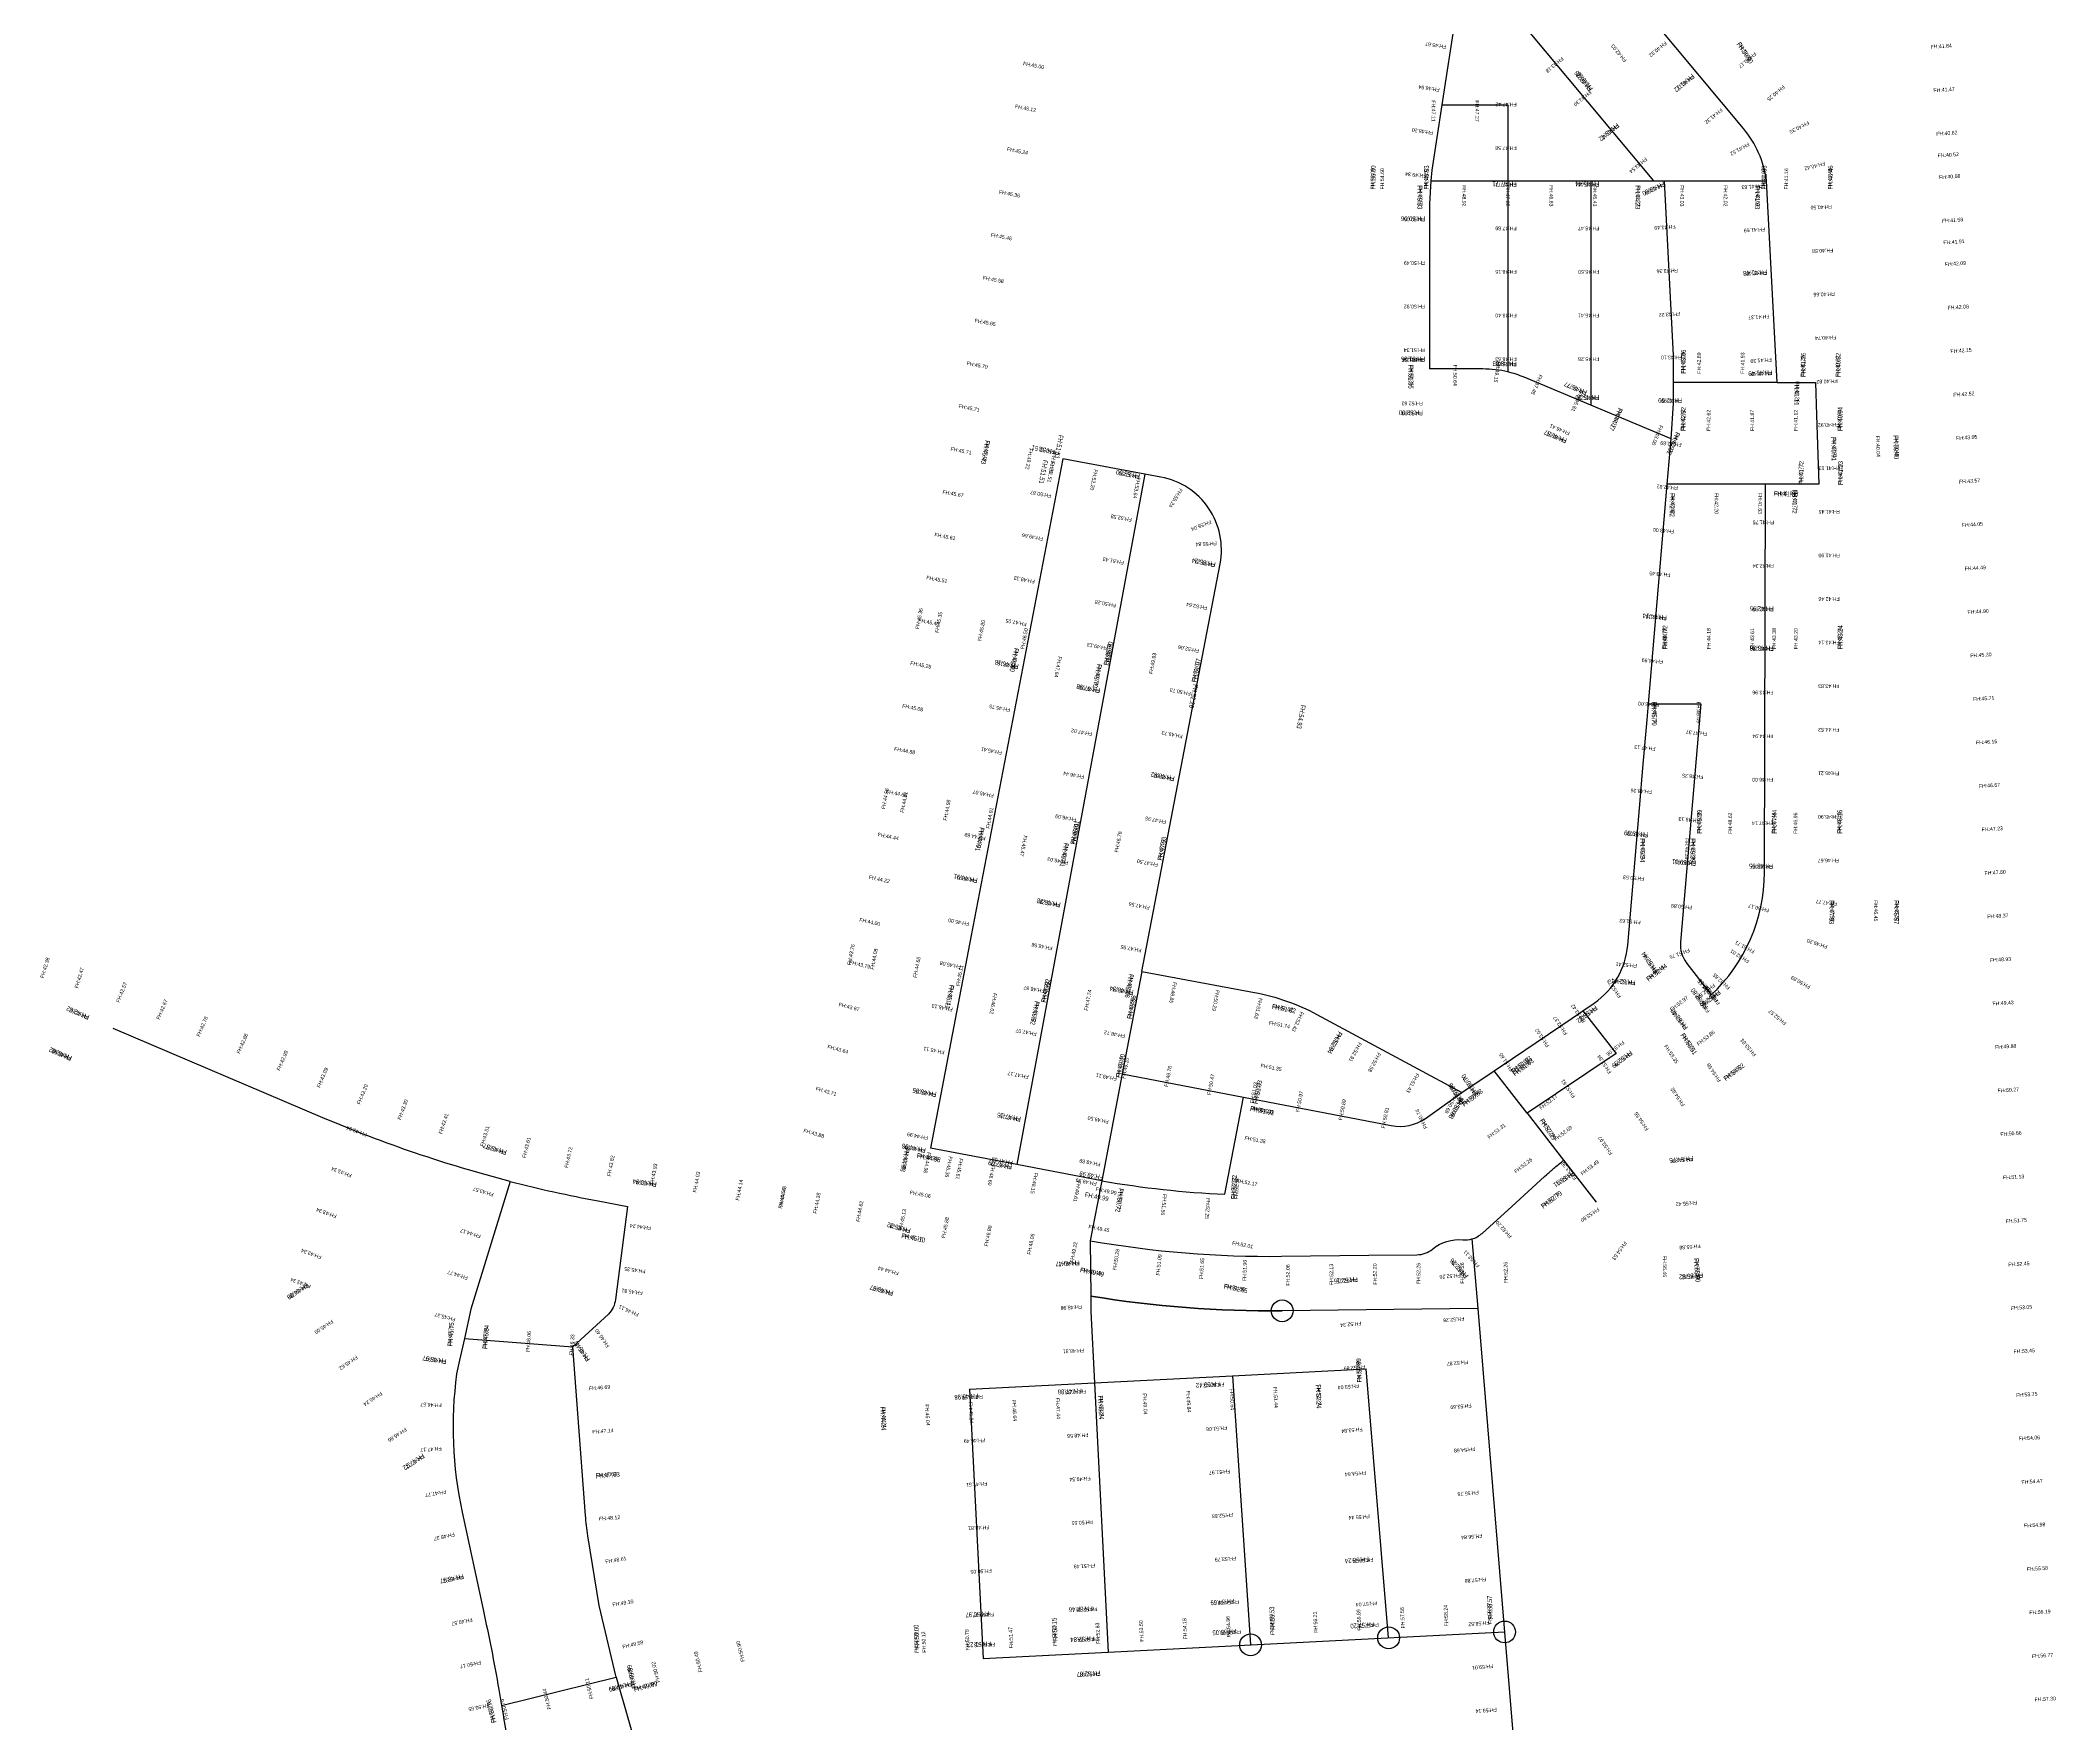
# Model space of a CAD drawing. Header units: millimetres. Extents: x 227572 to 269266, y 328772 to 443556.
# Drawn here: x 237655 to 238580, y 441996 to 442768 of the extents above; entities that cross this region are included whole.
import ezdxf

# ---------------------------------------------------------------- set-up
doc = ezdxf.new("R2010")
doc.units = ezdxf.units.MM
for name, color, linetype in [('L_pipeline', 4, 'Continuous'), ('PIPE_CHECK_ERRORS', 1, 'Continuous'), ('도로체인계획고', 6, 'Continuous')]:
    doc.layers.add(name, color=color, linetype=linetype)
doc.styles.get("Standard").update_dxf_attribs({"font": 'arial.ttf'})

msp = doc.modelspace()

# ---------------------------------------------------------------- linework, layer by layer
at = {"layer": 'L_pipeline', "color": 5}
msp.add_line((238314.53, 442186.02), (238224.79, 442185), dxfattribs=at)
msp.add_line((238314.53, 442186.02), (238224.79, 442185), dxfattribs=at)
msp.add_line((238314.53, 442186.02), (238224.79, 442185), dxfattribs=at)
msp.add_line((238314.53, 442186.02), (238224.79, 442185), dxfattribs=at)
for points in [[(238447.12, 442703.57, 0.139653), (238436.46, 442727.61), (238354.21, 442826.29)], [(238315.32, 442799.54), (238311.56, 442796.27, 0.124598), (238304.28, 442779.1), (238298.02, 442738.47)], [(238328.38, 442615.85, 0.059334), (238316.88, 442617.22), (238292.38, 442617.22)], [(238366.38, 442600.59), (238335.83, 442613.4, 0.040064), (238328.38, 442615.85, 0.040064)], [(238160.38, 442340.66), (238196.3, 442527.78, 0.41593), (238169.12, 442567.62), (238161.69, 442569)], [(238421.69, 442330.03, 0.207236), (238446.14, 442386.14), (238446.55, 442564.42)], [(238362.84, 442322.67), (238368, 442326.24, 0.112921), (238378.83, 442338.08, 0.108076), (238383.39, 442352.77), (238389.09, 442419.19), (238390.21, 442432.26), (238391.4, 442446.07), (238392.27, 442456.25), (238392.9, 442463.53)], [(238392.9, 442463.53), (238416.98, 442463.53), (238407.61, 442354.23, 0.188596), (238410.5, 442344.45), (238421.69, 442330.03)], [(238160.38, 442340.66), (238212.11, 442331.08, -0.077778), (238240.7, 442321.02), (238307.26, 442285.21)], [(237870.43, 442244.37, -0.037028), (237784.51, 442273.57), (237688.16, 442314.51)], [(238207.06, 442283.02), (238274.88, 442270.02, 0.197835), (238290.55, 442273.22), (238307.26, 442285.21)], [(238311.87, 442217.96, 0.11736), (238316.53, 442220.54), (238330.17, 442232.93), (238345.19, 442246.59), (238346.21, 442247.52, -0.009634), (238349.95, 442250.8, -0.010011), (238353.98, 442254.05)], [(237870.43, 442244.37, 0.016277), (237910.84, 442235.4), (237924.26, 442232.88)], [(238141.95, 442244.62, 0.031031), (238198.5, 442238.44)], [(237924.26, 442232.88), (237918.79, 442190.12, -0.157696), (237915.65, 442183.44), (237899.15, 442168.41)], [(238136.68, 442217.17, 0.046475), (238224.5, 442210), (238264.59, 442210.45), (238286.63, 442210.7), (238286.6, 442210.7, 0.17046), (238293.77, 442213.31, -0.197203), (238307.74, 442217.59, 0.090951), (238311.87, 442217.96, 0.090951)], [(238314.53, 442186.02), (238224.79, 442185, -0.044153), (238136.91, 442191.76)], [(237849.42, 442172.21), (237847.24, 442162.28), (237845.87, 442156.04, 0.08668), (237848.39, 442092.62), (237858.04, 442047.93, -0.009284), (237865.25, 442011.26), (237866.45, 442003.88)], [(237919.1, 442016.84), (237911.37, 442049.71), (237906.12, 442081.77, -0.025852), (237905.08, 442091.11), (237899.15, 442168.41)], [(237919.1, 442016.84), (237935.43, 441959.84, 0.015843), (237937.26, 441954.11), (237968.9, 441864.88)], [(237866.45, 442003.88, -0.027015), (237878.73, 441898.48), (237880.88, 441864.19), (237882.55, 441837.55), (237887.31, 441761.54), (237891.09, 441659.1)]]:
    msp.add_lwpolyline(points, format="xyb", dxfattribs=at)
for points in [[(238395.32, 442703.57), (238315.32, 442799.54)], [(238298.02, 442738.47), (238293.4, 442708.51), (238293.07, 442703.57)], [(238298.02, 442738.47), (238328.38, 442738.47), (238328.38, 442703.57)], [(238293.07, 442703.57), (238292.38, 442693.03), (238292.38, 442617.22)], [(238293.07, 442703.57), (238328.38, 442703.57)], [(238328.38, 442703.57), (238366.38, 442703.57)], [(238328.38, 442703.57), (238328.38, 442615.85)], [(238366.38, 442703.57), (238366.38, 442600.59)], [(238366.38, 442703.57), (238395.32, 442703.57)], [(238395.32, 442703.57), (238400.25, 442703.57)], [(238400.25, 442703.57), (238447.12, 442703.57)], [(238404.42, 442611.04), (238404.42, 442623.34), (238400.25, 442703.57)], [(238451.99, 442611.04), (238447.12, 442703.57)], [(238403.32, 442585.09), (238404.42, 442601.31), (238404.42, 442611.04)], [(238451.99, 442611.04), (238404.42, 442611.04)], [(238451.99, 442611.04), (238469.54, 442611.04), (238470.04, 442596.07), (238471.08, 442564.36), (238446.55, 442564.42)], [(238403.32, 442585.09), (238366.38, 442600.59)], [(238401.55, 442564.4), (238403.32, 442585.09)], [(238124.09, 442575.99), (238082.1, 442357.19), (238063.38, 442259.67)], [(238161.69, 442569), (238124.09, 442575.99)], [(238161.69, 442569), (238102.99, 442252.08)], [(238392.9, 442463.53), (238401.55, 442564.4)], [(238446.55, 442564.42), (238401.55, 442564.4)], [(238160.38, 442340.66), (238151.37, 442293.69)], [(238322.07, 442295.17), (238330.42, 442300.78), (238357.87, 442319.24), (238362.84, 442322.67)], [(238362.84, 442322.67), (238378.02, 442303.11)], [(238378.02, 442303.11), (238337.21, 442275.66)], [(238151.37, 442293.69), (238141.95, 442244.62)], [(238151.37, 442293.69), (238207.06, 442283.02)], [(238307.26, 442285.21), (238322.07, 442295.17)], [(238337.21, 442275.66), (238322.07, 442295.17)], [(238198.5, 442238.44), (238207.06, 442283.02)], [(238337.21, 442275.66), (238353.98, 442254.05)], [(238102.99, 442252.08), (238063.38, 442259.67)], [(238141.95, 442244.62), (238102.99, 442252.08)], [(238353.98, 442254.05), (238368.87, 442234.86)], [(237870.43, 442244.37), (237852.4, 442185.8), (237849.42, 442172.21)], [(238141.95, 442244.62), (238136.68, 442217.17)], [(238136.68, 442217.17), (238136.91, 442191.76)], [(238311.87, 442217.96), (238314.53, 442186.02)], [(238136.91, 442191.76), (238136.98, 442184.7), (238138.64, 442151.99)], [(238314.53, 442186.02), (238326.86, 442037.58)], [(237849.42, 442172.21), (237899.15, 442168.41)], [(238081.22, 442149.07), (238138.64, 442151.99)], [(238138.64, 442151.99), (238202.01, 442155.21)], [(238138.64, 442151.99), (238144.92, 442028.36)], [(238202.01, 442155.21), (238263.4, 442158.33)], [(238202.01, 442155.21), (238210.28, 442031.68)], [(238273.65, 442034.9), (238263.4, 442158.33)], [(238081.22, 442149.07), (238087.5, 442025.44)], [(238144.92, 442028.36), (238326.86, 442037.6)], [(238326.86, 442037.58), (238343.11, 441841.89), (238359.14, 441649.02)], [(238087.5, 442025.44), (238144.92, 442028.36)], [(237866.45, 442003.88), (237919.1, 442016.84)]]:
    msp.add_lwpolyline(points, dxfattribs=at)
msp.add_arc((238219.09, 442684.97), 500, 260.5405, 270.65299, dxfattribs=at)
msp.add_arc((238219.09, 442684.97), 500, 260.5405, 270.65299, dxfattribs=at)
msp.add_arc((238219.09, 442684.97), 500, 260.5405, 270.65299, dxfattribs=at)
msp.add_arc((238219.09, 442684.97), 500, 260.5405, 270.65299, dxfattribs=at)
at = {"layer": 'PIPE_CHECK_ERRORS'}
for centre in [(238224.79, 442185), (238224.79, 442185), (238224.79, 442185), (238224.79, 442185), (238273.65, 442034.9), (238326.86, 442037.6), (238210.28, 442031.68)]:
    msp.add_circle(centre, 5, dxfattribs=at)

# ---------------------------------------------------------------- texts
at = {"layer": '도로체인계획고'}
for s, rotation, p in [('FH:45.67', 171.23154, (238300.21, 442765.81)), ('FH:43.18', 219.81295, (238353.03, 442760.54)), ('FH:42.03', 129.81295, (238383.08, 442758.91)), ('FH:40.92', 219.81295, (238400.41, 442767.74)), ('FH:39.90', 303.66264, (238433.7, 442766.61)), ('FH:40.17', 220.7607, (238441.49, 442762.78)), ('FH:41.84', 3.7347, (238522.43, 442764.2)), ('FH:45.00', 349.33947, (238105.76, 442756.62)), ('FH:43.28', 129.81295, (238366.95, 442745.46)), ('FH:43.28', 129.81295, (238367.72, 442746.1)), ('FH:41.12', 219.81295, (238413.21, 442752.37)), ('FH:46.94', 171.23154, (238297.16, 442746.05)), ('FH:43.30', 219.81295, (238365.83, 442745.18)), ('FH:40.25', 220.7607, (238454.55, 442747.63)), ('FH:41.47', 3.7347, (238523.74, 442744.24)), ('FH:45.12', 349.33947, (238102.06, 442736.97)), ('FH:47.11', 270, (238293.4, 442740.47)), ('FH:47.27', 270, (238313.4, 442740.47)), ('FH:47.42', 180, (238332.38, 442739.45)), ('FH:41.32', 219.81295, (238426.02, 442737.01)), ('FH:48.20', 171.23154, (238294.11, 442726.28)), ('FH:43.42', 219.81295, (238378.64, 442729.82)), ('FH:40.33', 207.23405, (238466.12, 442731.07)), ('FH:40.62', 3.7347, (238525.04, 442724.29)), ('FH:45.24', 349.33947, (238098.36, 442717.31)), ('FH:47.58', 180, (238332.38, 442719.45)), ('FH:43.54', 219.81295, (238391.44, 442714.46)), ('FH:41.52', 209.45564, (238438.64, 442721.27)), ('FH:40.52', 3.7347, (238525.69, 442714.31)), ('FH:56.00', 90.00128, (238267.11, 442699.56)), ('FH:54.60', 90.00128, (238271.54, 442699.56)), ('FH:49.34', 173.74048, (238291.05, 442706.56)), ('FH:49.52', 90.00128, (238291.54, 442699.56)), ('FH:41.63', 90.00392, (238446.48, 442699.56)), ('FH:41.16', 90.00392, (238457.01, 442699.56)), ('FH:40.42', 194.53693, (238473.74, 442712.38)), ('FH:40.46', 90.00392, (238477.01, 442699.56)), ('FH:40.68', 3.7347, (238526.34, 442704.33)), ('FH:45.36', 349.33947, (238094.66, 442697.66)), ('FH:49.52', 269.99883, (238287.46, 442701.56)), ('FH:48.92', 269.99883, (238307.46, 442701.56)), ('FH:47.71', 180, (238332.38, 442702.6)), ('FH:47.71', 180, (238332.38, 442702.6)), ('FH:47.82', 269.99883, (238327.46, 442701.56)), ('FH:46.63', 269.99883, (238347.46, 442701.56)), ('FH:45.44', 180, (238370.38, 442702.6)), ('FH:45.43', 269.99883, (238367.46, 442701.56)), ('FH:44.23', 269.99883, (238387.46, 442701.56)), ('FH:43.60', 205.68259, (238400.01, 442702.83)), ('FH:43.60', 205.68259, (238400.01, 442702.83)), ('FH:43.03', 269.99883, (238407.46, 442701.56)), ('FH:42.02', 269.99883, (238427.46, 442701.56)), ('FH:41.63', 183.99085, (238445.33, 442702.11)), ('FH:41.63', 269.99883, (238442.4, 442701.56)), ('FH:50.06', 180, (238290.38, 442686.7)), ('FH:40.50', 181.92533, (238477.05, 442692.47)), ('FH:41.58', 3.7347, (238527.64, 442684.37)), ('FH:45.48', 349.33947, (238090.96, 442678)), ('FH:47.89', 180, (238332.38, 442682.6)), ('FH:45.47', 180, (238370.38, 442682.6)), ('FH:43.49', 182.97657, (238405.3, 442683.31)), ('FH:41.59', 182.89282, (238446.39, 442682.12)), ('FH:41.91', 3.7347, (238528.3, 442674.39)), ('FH:40.58', 181.92533, (238477.73, 442672.48)), ('FH:45.58', 349.33947, (238087.26, 442658.35)), ('FH:50.49', 180, (238290.38, 442666.7)), ('FH:48.15', 180, (238332.38, 442662.6)), ('FH:45.50', 180, (238370.38, 442662.6)), ('FH:43.36', 182.97657, (238406.34, 442663.33)), ('FH:41.48', 182.89282, (238447.4, 442662.15)), ('FH:42.09', 3.7347, (238528.95, 442664.41)), ('FH:40.66', 181.92533, (238478.4, 442652.49)), ('FH:45.65', 349.33947, (238083.56, 442638.69)), ('FH:50.92', 180, (238290.38, 442646.7)), ('FH:48.40', 180, (238332.38, 442642.6)), ('FH:45.41', 180, (238370.38, 442642.6)), ('FH:43.22', 182.97657, (238407.38, 442643.36)), ('FH:41.37', 182.89282, (238448.41, 442642.17)), ('FH:42.08', 3.7347, (238530.25, 442644.46)), ('FH:40.74', 181.92533, (238479.07, 442632.51)), ('FH:51.35', 180, (238289.38, 442622.26)), ('FH:51.34', 180, (238290.38, 442626.7)), ('FH:51.35', 180, (238290.38, 442622.26)), ('FH:48.63', 180, (238332.38, 442622.6)), ('FH:45.28', 180, (238370.38, 442622.6)), ('FH:43.10', 179.99548, (238408.42, 442623.34)), ('FH:43.06', 89.99797, (238409.46, 442615.03)), ('FH:42.89', 89.99797, (238416.96, 442615.03)), ('FH:41.93', 89.99797, (238436.96, 442615.03)), ('FH:41.39', 182.89282, (238449.42, 442622.2)), ('FH:41.26', 90, (238464.52, 442613.53)), ('FH:40.82', 90, (238480.53, 442613.53)), ('FH:42.15', 3.7347, (238531.55, 442624.5)), ('FH:45.70', 349.33947, (238079.86, 442619.04)), ('FH:51.35', 270.00316, (238283.34, 442619.22)), ('FH:50.64', 270.00316, (238303.34, 442619.22)), ('FH:49.15', 260.62628, (238323.49, 442620.84)), ('FH:48.63', 180, (238332.38, 442620.19)), ('FH:47.48', 247.23988, (238342.74, 442614.84)), ('FH:41.49', 182.89282, (238449.73, 442616.12)), ('FH:40.82', 181.92533, (238479.74, 442612.52)), ('FH:45.77', 157.24052, (238364.76, 442606.73)), ('FH:45.81', 247.23988, (238361.18, 442607.1)), ('FH:45.20', 180, (238370.38, 442604.62)), ('FH:42.99', 179.99548, (238408.41, 442603.34)), ('FH:41.26', 270, (238460.44, 442611.53)), ('FH:42.52', 3.7347, (238532.85, 442604.54)), ('FH:45.71', 349.33947, (238076.16, 442599.38)), ('FH:53.00', 180, (238289.38, 442597.67)), ('FH:52.63', 180, (238289.38, 442602.26)), ('FH:44.17', 247.23988, (238379.62, 442599.37)), ('FH:42.92', 89.99783, (238409.45, 442588.71)), ('FH:42.62', 89.99783, (238421.37, 442588.72)), ('FH:41.87', 89.99783, (238441.37, 442588.72)), ('FH:41.12', 89.99783, (238461.37, 442588.72)), ('FH:40.94', 89.99783, (238481.37, 442588.71)), ('FH:45.43', 259.47078, (238089.03, 442584.53)), ('FH:46.57', 157.24052, (238355.47, 442584.6)), ('FH:46.41', 157.24052, (238357.02, 442588.29)), ('FH:43.06', 247.23988, (238398.07, 442591.63)), ('FH:42.89', 175.09652, (238408.18, 442583.26)), ('FH:42.92', 247.23988, (238405.92, 442588.33)), ('FH:40.92', 182.03656, (238480.42, 442592.53)), ('FH:40.91', 271.50525, (238477.33, 442586.08)), ('FH:40.04', 271.50525, (238497.32, 442586.61)), ('FH:39.40', 271.50525, (238505.91, 442586.83)), ('FH:43.05', 3.7347, (238534.16, 442584.58)), ('FH:45.71', 349.33947, (238072.46, 442579.73)), ('FH:49.22', 259.47078, (238108.69, 442580.88)), ('FH:51.51', 169.13523, (238122.69, 442579.33)), ('FH:51.51', 259.47078, (238118.75, 442574.94)), ('FH:51.51', 259.47078, (238119.48, 442578.87)), ('FH:52.20', 259.47078, (238138.41, 442571.28)), ('FH:53.50', 169.50703, (238159.55, 442568.41)), ('FH:53.64', 259.47078, (238158.08, 442567.63)), ('FH:41.72', 90, (238463.58, 442563.9)), ('FH:41.13', 179.86717, (238480.82, 442572.5)), ('FH:41.23', 90, (238481.58, 442563.9)), ('FH:43.57', 3.7347, (238535.46, 442564.62)), ('FH:45.67', 349.33947, (238068.76, 442560.07)), ('FH:50.87', 169.13523, (238118.92, 442559.68)), ('FH:55.24', 238.80602, (238177.73, 442562.61)), ('FH:42.82', 175.09652, (238406.47, 442563.33)), ('FH:42.82', 270, (238403.27, 442560.4)), ('FH:42.20', 270, (238423.27, 442560.4)), ('FH:41.63', 270, (238443.27, 442560.4)), ('FH:41.60', 359.86852, (238450.53, 442559.36)), ('FH:41.72', 270, (238459.5, 442561.9)), ('FH:52.58', 169.50703, (238155.9, 442548.75)), ('FH:56.04', 201.841, (238191.85, 442547.98)), ('FH:41.75', 179.86852, (238450.51, 442547.67)), ('FH:41.45', 179.86717, (238480.77, 442552.5)), ('FH:44.05', 3.7347, (238536.76, 442544.67)), ('FH:45.61', 349.33947, (238065.06, 442540.42)), ('FH:49.66', 169.13523, (238115.15, 442540.04)), ('FH:55.84', 183.3585, (238194.73, 442538.09)), ('FH:43.00', 175.09652, (238404.77, 442543.41)), ('FH:51.43', 169.50703, (238152.26, 442529.08)), ('FH:55.24', 169.13523, (238194.28, 442527.89)), ('FH:41.90', 179.86717, (238480.72, 442532.5)), ('FH:45.51', 349.33947, (238061.36, 442520.76)), ('FH:48.33', 169.13523, (238111.38, 442520.4)), ('FH:43.45', 175.09652, (238403.06, 442523.48)), ('FH:42.34', 179.86852, (238450.46, 442527.67)), ('FH:44.49', 3.7347, (238538.07, 442524.71)), ('FH:50.28', 169.50703, (238148.62, 442509.42)), ('FH:53.64', 169.13523, (238190.51, 442508.25)), ('FH:42.46', 179.86717, (238480.68, 442512.5)), ('FH:45.35', 79.13523, (238058.09, 442497.71)), ('FH:45.40', 349.33947, (238057.67, 442501.11)), ('FH:45.35', 79.13523, (238067.03, 442496)), ('FH:45.80', 79.13523, (238086.67, 442492.23)), ('FH:47.05', 169.13523, (238107.61, 442500.76)), ('FH:44.14', 175.09652, (238401.35, 442503.55)), ('FH:42.95', 179.86852, (238450.42, 442507.67)), ('FH:44.90', 3.7347, (238539.37, 442504.75)), ('FH:46.50', 79.13523, (238106.31, 442488.46)), ('FH:49.13', 169.50703, (238144.98, 442489.75)), ('FH:44.72', 89.99783, (238401.01, 442488.53)), ('FH:44.72', 89.99783, (238401.41, 442488.53)), ('FH:44.18', 89.99783, (238421.41, 442488.53)), ('FH:43.61', 89.99783, (238441.41, 442488.53)), ('FH:43.38', 90, (238451.41, 442488.53)), ('FH:43.20', 89.99783, (238461.41, 442488.53)), ('FH:43.14', 179.86852, (238480.63, 442492.5)), ('FH:43.24', 89.99783, (238481.41, 442488.53)), ('FH:45.25', 349.33947, (238053.97, 442481.45)), ('FH:46.18', 169.13523, (238103.84, 442481.12)), ('FH:46.50', 259.13523, (238102.3, 442489.23)), ('FH:47.64', 259.13523, (238121.95, 442485.46)), ('FH:48.70', 79.13523, (238144.45, 442481.14)), ('FH:48.70', 79.13523, (238145.59, 442480.92)), ('FH:49.93', 79.13523, (238165.24, 442477.15)), ('FH:52.06', 169.13523, (238186.74, 442488.61)), ('FH:51.07', 79.13523, (238184.88, 442473.38)), ('FH:44.99', 175.09652, (238399.64, 442483.63)), ('FH:43.38', 179.86852, (238450.37, 442489.56)), ('FH:43.38', 179.86852, (238450.37, 442489.56)), ('FH:45.30', 3.7347, (238540.67, 442484.79)), ('FH:48.70', 259.13523, (238140.44, 442481.91)), ('FH:47.98', 169.50703, (238141.34, 442470.09)), ('FH:50.73', 169.13523, (238182.97, 442468.97)), ('FH:46.00', 175.09652, (238397.93, 442463.7)), ('FH:45.79', 270.00349, (238395.04, 442464.53)), ('FH:46.49', 270.00349, (238415.04, 442464.53)), ('FH:43.96', 179.86852, (238450.33, 442469.56)), ('FH:43.83', 179.86974, (238480.58, 442472.5)), ('FH:45.71', 3.7347, (238541.97, 442464.84)), ('FH:45.08', 349.33947, (238050.27, 442461.8)), ('FH:45.75', 169.13523, (238100.07, 442461.48)), ('FH:47.02', 169.50703, (238137.69, 442450.42)), ('FH:49.73', 169.13523, (238179.2, 442449.33)), ('FH:47.37', 175.09652, (238419.89, 442450.62)), ('FH:44.94', 179.86852, (238450.28, 442449.56)), ('FH:44.52', 179.86974, (238480.54, 442452.5)), ('FH:46.16', 3.7347, (238543.28, 442444.88)), ('FH:44.88', 349.33947, (238046.57, 442442.14)), ('FH:45.41', 169.13523, (238096.3, 442441.84)), ('FH:47.13', 175.09652, (238396.22, 442443.77)), ('FH:46.44', 169.50703, (238134.05, 442430.76)), ('FH:48.82', 169.13523, (238175.43, 442429.68)), ('FH:48.25', 175.09652, (238418.18, 442430.69)), ('FH:46.00', 179.86852, (238450.24, 442429.56)), ('FH:45.21', 179.86974, (238480.49, 442432.5)), ('FH:46.67', 3.7347, (238544.58, 442424.92)), ('FH:44.55', 79.50703, (238042.5, 442415.07)), ('FH:44.66', 349.33947, (238042.87, 442422.49)), ('FH:44.81', 79.50703, (238051.18, 442413.46)), ('FH:44.98', 79.50703, (238070.85, 442409.82)), ('FH:45.07', 169.13523, (238092.53, 442422.19)), ('FH:48.26', 175.09652, (238394.51, 442423.85)), ('FH:44.91', 79.50703, (238090.51, 442406.17)), ('FH:46.09', 169.50703, (238130.41, 442411.09)), ('FH:46.01', 79.50703, (238129.23, 442399)), ('FH:46.01', 79.50703, (238129.85, 442398.89)), ('FH:47.95', 169.13523, (238171.66, 442410.04)), ('FH:49.13', 175.09652, (238416.47, 442410.77)), ('FH:49.39', 90, (238416.83, 442403.88)), ('FH:48.62', 90, (238431.22, 442403.88)), ('FH:47.14', 179.86852, (238450.19, 442409.56)), ('FH:47.44', 90, (238451.22, 442403.88)), ('FH:47.44', 90, (238451.22, 442403.88)), ('FH:46.96', 90, (238461.22, 442403.88)), ('FH:45.90', 179.86974, (238480.45, 442412.5)), ('FH:46.16', 90, (238481.22, 442403.88)), ('FH:44.44', 348.64515, (238039.03, 442402.85)), ('FH:44.89', 169.13523, (238088.76, 442402.55)), ('FH:44.91', 259.50703, (238086.5, 442406.92)), ('FH:45.47', 259.50703, (238106.17, 442403.28)), ('FH:46.01', 259.50703, (238125.22, 442399.75)), ('FH:46.78', 79.50703, (238149.51, 442395.25)), ('FH:47.53', 79.50703, (238169.18, 442391.6)), ('FH:49.39', 175.09652, (238392.8, 442403.92)), ('FH:49.34', 270, (238389.67, 442401.88)), ('FH:49.39', 270, (238409.67, 442401.88)), ('FH:49.39', 270, (238412.75, 442401.88)), ('FH:47.23', 3.7347, (238545.88, 442404.96)), ('FH:46.03', 169.50703, (238126.77, 442391.42)), ('FH:47.50', 169.13523, (238167.89, 442390.4)), ('FH:50.01', 175.09652, (238414.76, 442390.84)), ('FH:48.55', 179.86852, (238450.15, 442389.56)), ('FH:46.67', 179.86974, (238480.4, 442392.5)), ('FH:44.22', 347.88121, (238034.93, 442383.26)), ('FH:44.91', 169.13523, (238085, 442382.91)), ('FH:50.53', 175.09652, (238391.09, 442383.99)), ('FH:47.80', 3.7347, (238547.18, 442385.01)), ('FH:46.28', 169.50703, (238123.12, 442371.76)), ('FH:47.56', 169.13523, (238164.12, 442370.76)), ('FH:50.89', 175.09652, (238413.05, 442370.91)), ('FH:50.17', 166.54803, (238448.39, 442369.45)), ('FH:47.77', 171.76536, (238479.53, 442372.39)), ('FH:47.53', 270, (238476.46, 442373.46)), ('FH:46.45', 270, (238496.46, 442373.46)), ('FH:45.57', 270, (238506.13, 442373.46)), ('FH:44.00', 347.11727, (238030.58, 442363.73)), ('FH:45.00', 169.13523, (238081.23, 442363.27)), ('FH:51.62', 175.09652, (238389.38, 442364.07)), ('FH:48.37', 3.46372, (238548.43, 442365.04)), ('FH:43.76', 79.13523, (238026.78, 442343.47)), ('FH:46.58', 169.50703, (238119.48, 442352.09)), ('FH:47.95', 169.13523, (238160.35, 442351.12)), ('FH:51.71', 152.22409, (238441.76, 442350.37)), ('FH:49.20', 161.37157, (238475.21, 442352.71)), ('FH:42.38', 73.67363, (237656.37, 442337.48)), ('FH:43.79', 346.35332, (238025.96, 442344.25)), ('FH:44.08', 79.13523, (238037.36, 442341.44)), ('FH:44.65', 79.13523, (238057.01, 442337.67)), ('FH:45.08', 169.13523, (238077.46, 442343.63)), ('FH:45.11', 79.13523, (238076.65, 442333.9)), ('FH:52.41', 175.09652, (238387.67, 442344.14)), ('FH:52.44', 124.65271, (238397.03, 442340.66)), ('FH:52.44', 37.81776, (238392.65, 442336.45)), ('FH:51.76', 200.89328, (238411.48, 442351.37)), ('FH:52.01', 148.64311, (238439.37, 442345.9)), ('FH:48.93', 3.46372, (238549.64, 442345.08)), ('FH:42.47', 73.67363, (237672.12, 442332.86)), ('FH:42.57', 68.44967, (237691.1, 442326.29)), ('FH:45.11', 259.13523, (238072.64, 442334.67)), ('FH:46.92', 79.13523, (238115.78, 442326.39)), ('FH:46.92', 79.13523, (238115.93, 442326.36)), ('FH:48.16', 259.50703, (238155.04, 442339.61)), ('FH:48.85', 259.50703, (238174.71, 442335.97)), ('FH:52.78', 124.65271, (238380.57, 442329.29)), ('FH:52.44', 175.09652, (238386.98, 442336.07)), ('FH:52.64', 217.81776, (238422.67, 442335.28)), ('FH:52.65', 132.12174, (238424.98, 442327.6)), ('FH:52.65', 137.90014, (238430.61, 442333.52)), ('FH:50.89', 150.97778, (238467.41, 442334.12)), ('FH:42.67', 66.98057, (237709.53, 442318.46)), ('FH:43.67', 345.58938, (238021.08, 442324.84)), ('FH:45.13', 169.13523, (238073.69, 442323.99)), ('FH:46.02', 259.13523, (238092.28, 442330.9)), ('FH:46.87', 169.50703, (238115.84, 442332.43)), ('FH:46.92', 259.13523, (238111.78, 442327.16)), ('FH:47.74', 79.13523, (238135.57, 442322.59)), ('FH:48.34', 169.13523, (238156.58, 442331.48)), ('FH:48.56', 79.13523, (238155.21, 442318.82)), ('FH:50.29', 259.50703, (238194.37, 442332.33)), ('FH:51.63', 256.87031, (238214.08, 442328.67)), ('FH:51.82', 349.13523, (238220.04, 442324.13)), ('FH:53.42', 124.65271, (238364.12, 442317.92)), ('FH:52.97', 37.81776, (238403.6, 442322.34)), ('FH:52.80', 127.1359, (238421.17, 442322.59)), ('FH:52.80', 127.1359, (238421.17, 442322.59)), ('FH:52.65', 217.81776, (238425.25, 442331.97)), ('FH:52.65', 127.1359, (238425.95, 442326.21)), ('FH:49.43', 3.46372, (238550.84, 442325.11)), ('FH:42.62', 156.98057, (237677.34, 442320.04)), ('FH:42.78', 66.98057, (237727.94, 442310.64)), ('FH:51.74', 349.13523, (238218.55, 442316.41)), ('FH:52.43', 244.80806, (238233.28, 442322.45)), ('FH:53.37', 123.91674, (238355.84, 442312.29)), ('FH:53.22', 217.81776, (238368.73, 442324.86)), ('FH:53.48', 127.1359, (238410.8, 442314.74)), ('FH:52.57', 140.58399, (238456.38, 442317.25)), ('FH:42.88', 66.98057, (237746.35, 442302.82)), ('FH:43.64', 344.82544, (238015.94, 442305.5)), ('FH:47.07', 169.50703, (238112.2, 442312.76)), ('FH:48.72', 169.13523, (238152.81, 442311.84)), ('FH:52.94', 241.71663, (238251.05, 442313.17)), ('FH:52.91', 241.71663, (238259.86, 442308.43)), ('FH:53.02', 123.91674, (238347.54, 442306.71)), ('FH:53.06', 217.81776, (238380.99, 442309.07)), ('FH:53.35', 303.91674, (238399.95, 442306.41)), ('FH:53.51', 303.91674, (238407.9, 442311.75)), ('FH:53.86', 37.81776, (238415.86, 442306.54)), ('FH:53.83', 130.1902, (238442.49, 442302.64)), ('FH:49.88', 3.46372, (238552.05, 442305.15)), ('FH:42.62', 156.98057, (237669.33, 442301.19)), ('FH:42.62', 156.98057, (237669.52, 442301.63)), ('FH:42.99', 66.98057, (237764.75, 442295)), ('FH:45.11', 169.13523, (238069.92, 442304.35)), ('FH:49.10', 79.15427, (238150.05, 442291.9)), ('FH:49.10', 79.15427, (238152.7, 442291.39)), ('FH:49.76', 79.15427, (238172.34, 442287.63)), ('FH:51.35', 349.13523, (238214.78, 442296.76)), ('FH:52.58', 241.71663, (238268.67, 442303.7)), ('FH:51.65', 123.91674, (238330.94, 442295.55)), ('FH:51.63', 37.81776, (238330.5, 442294.09)), ('FH:51.63', 37.81776, (238331.38, 442292.95)), ('FH:52.84', 123.91674, (238376.05, 442294.55)), ('FH:52.99', 217.81776, (238384.79, 442304.17)), ('FH:54.58', 123.91674, (238426.33, 442290.7)), ('FH:54.52', 37.81776, (238428.13, 442290.75)), ('FH:43.09', 66.98057, (237783.16, 442287.18)), ('FH:43.20', 68.06859, (237801.61, 442279.5)), ('FH:47.17', 169.50703, (238108.55, 442293.1)), ('FH:49.11', 169.13523, (238149.04, 442292.19)), ('FH:50.47', 79.15427, (238191.98, 442283.86)), ('FH:51.03', 79.15427, (238211.63, 442280.1)), ('FH:51.03', 79.15427, (238211.63, 442280.1)), ('FH:51.03', 79.15427, (238213.01, 442279.84)), ('FH:51.43', 241.71663, (238286.28, 442294.22)), ('FH:50.68', 123.91674, (238308.25, 442280.29)), ('FH:50.68', 123.91674, (238308.25, 442280.29)), ('FH:50.70', 123.91674, (238314.35, 442284.4)), ('FH:52.61', 123.91674, (238359.45, 442283.39)), ('FH:43.30', 69.97845, (237820.27, 442272.42)), ('FH:43.71', 344.06149, (238010.55, 442286.23)), ('FH:45.05', 169.13523, (238066.15, 442284.7)), ('FH:51.03', 349.13523, (238210.03, 442277.31)), ('FH:51.03', 349.13523, (238211.01, 442277.12)), ('FH:50.97', 79.15427, (238232.65, 442276.07)), ('FH:50.89', 79.15427, (238252.3, 442272.31)), ('FH:50.68', 241.71663, (238303.89, 442284.74)), ('FH:50.68', 241.71663, (238306.73, 442283.21)), ('FH:50.68', 37.81776, (238308.04, 442278.99)), ('FH:52.17', 37.81776, (238343.64, 442277.15)), ('FH:54.82', 123.91674, (238409.73, 442279.54)), ('FH:50.27', 3.46372, (238553.26, 442285.19)), ('FH:43.34', 159.68585, (237804.84, 442266.49)), ('FH:43.41', 71.88831, (237839.17, 442265.96)), ('FH:43.51', 73.79817, (237858.26, 442260.14)), ('FH:47.15', 169.50703, (238104.91, 442273.43)), ('FH:49.50', 169.13523, (238145.27, 442272.55)), ('FH:50.81', 79.15427, (238271.94, 442268.55)), ('FH:50.74', 115.78656, (238291.55, 442269.02)), ('FH:51.31', 37.81776, (238319.82, 442263.81)), ('FH:52.29', 303.91674, (238343.3, 442272.53)), ('FH:52.69', 37.81776, (238350.35, 442262.8)), ('FH:54.55', 123.91674, (238393.13, 442268.38)), ('FH:43.57', 162.89608, (237868.9, 442258.1)), ('FH:43.61', 75.70803, (237877.54, 442254.95)), ('FH:43.72', 77.61789, (237896.99, 442250.41)), ('FH:43.88', 343.29755, (238004.9, 442267.03)), ('FH:44.98', 169.13523, (238061.23, 442259.1)), ('FH:44.99', 169.13523, (238062.38, 442265.06)), ('FH:51.38', 349.13523, (238207.41, 442263.63)), ('FH:53.97', 123.91674, (238376.54, 442257.22)), ('FH:50.66', 3.46372, (238554.47, 442265.22)), ('FH:43.34', 159.71447, (237797.9, 442247.73)), ('FH:43.82', 79.38009, (237916.57, 442246.52)), ('FH:43.93', 79.38009, (237936.23, 442242.83)), ('FH:44.98', 259.15427, (238052.16, 442259.78)), ('FH:44.98', 349.13523, (238057.03, 442255.75)), ('FH:44.98', 259.15428, (238061.98, 442257.9)), ('FH:45.36', 259.15427, (238071.8, 442256.02)), ('FH:45.61', 259.15428, (238076.71, 442255.08)), ('FH:46.60', 259.15427, (238091.44, 442252.25)), ('FH:47.09', 169.50703, (238100.85, 442251.52)), ('FH:47.09', 169.50703, (238101.27, 442253.77)), ('FH:49.89', 169.13523, (238141.5, 442252.91)), ('FH:52.26', 37.81776, (238332.08, 442248.01)), ('FH:53.38', 128.82089, (238360.16, 442245.9)), ('FH:53.49', 37.81776, (238362.62, 442247)), ('FH:54.80', 184.74881, (238413.44, 442255.43)), ('FH:43.57', 162.89608, (237863.01, 442238.99)), ('FH:43.94', 172.70904, (237937.73, 442243.54)), ('FH:44.03', 79.38009, (237955.89, 442239.14)), ('FH:44.14', 79.38009, (237975.54, 442235.46)), ('FH:44.48', 79.15441, (237995.42, 442232.47)), ('FH:48.15', 259.15427, (238111.08, 442248.49)), ('FH:49.61', 259.15427, (238130.73, 442244.73)), ('FH:49.99', 169.13523, (238139.8, 442244.05)), ('FH:49.99', 349.13523, (238139.03, 442240.04)), ('FH:52.32', 87.78995, (238203.03, 442236.25)), ('FH:52.32', 87.78995, (238204.5, 442236.19)), ('FH:52.17', 349.13523, (238203.64, 442243.99)), ('FH:53.31', 213.91674, (238358.48, 442249.04)), ('FH:51.13', 3.46372, (238555.68, 442245.26)), ('FH:44.50', 79.38009, (237995.2, 442231.77)), ('FH:44.38', 79.15441, (238011.13, 442229.46)), ('FH:44.62', 79.15441, (238030.77, 442225.7)), ('FH:45.06', 349.13523, (238053.73, 442238.57)), ('FH:50.72', 261.4584, (238150.38, 442241.25)), ('FH:51.56', 264.00488, (238170.16, 442238.63)), ('FH:52.25', 266.55135, (238190.04, 442236.9)), ('FH:52.79', 37.81776, (238344.34, 442232.21)), ('FH:55.42', 184.74881, (238415.1, 442235.49)), ('FH:43.34', 159.74309, (237790.97, 442228.97)), ('FH:44.24', 172.70904, (237935.19, 442223.7)), ('FH:45.28', 164.5962, (238054.28, 442222.16)), ('FH:45.13', 79.15441, (238050.41, 442221.93)), ('FH:45.88', 79.15441, (238070.06, 442218.17)), ('FH:46.88', 79.15441, (238089.7, 442214.41)), ('FH:49.45', 349.13523, (238135.74, 442222.87)), ('FH:52.20', 132.2864, (238330.39, 442219.28)), ('FH:53.80', 213.91674, (238369.64, 442232.45)), ('FH:51.75', 3.46372, (238556.89, 442225.3)), ('FH:44.17', 162.89608, (237857.13, 442219.87)), ('FH:45.17', 349.13523, (238049.96, 442218.92)), ('FH:48.05', 79.15441, (238109.34, 442210.64)), ('FH:49.22', 79.15441, (238128.98, 442206.88)), ('FH:52.01', 349.13523, (238201.71, 442215.4)), ('FH:54.63', 235.1745, (238381.71, 442217.07)), ('FH:55.88', 184.74881, (238416.75, 442215.56)), ('FH:43.34', 159.77171, (237784.05, 442210.21)), ('FH:45.35', 172.70904, (237932.65, 442203.86)), ('FH:44.44', 164.5962, (238048.97, 442202.88)), ('FH:49.47', 182.90815, (238131.81, 442207.59)), ('FH:49.49', 349.13523, (238131.97, 442203.23)), ('FH:50.28', 81.43731, (238148.67, 442203.58)), ('FH:51.09', 83.78791, (238168.47, 442201.1)), ('FH:51.65', 86.1385, (238188.36, 442199.43)), ('FH:51.96', 88.4891, (238208.3, 442198.58)), ('FH:52.06', 90.65299, (238228.28, 442196.54)), ('FH:52.13', 90.65299, (238248.28, 442196.77)), ('FH:52.20', 90.65299, (238268.28, 442196.99)), ('FH:52.26', 90.65299, (238288.28, 442197.22)), ('FH:52.26', 132.2864, (238310.03, 442200.77)), ('FH:52.26', 90.65299, (238308.28, 442197.45)), ('FH:52.11', 132.2864, (238315.59, 442205.82)), ('FH:52.26', 90.65299, (238328.28, 442197.68)), ('FH:55.46', 269.89921, (238399.56, 442210.18)), ('FH:55.90', 274.74882, (238414.24, 442209.1)), ('FH:52.45', 3.46372, (238558.09, 442205.33)), ('FH:44.38', 214.55281, (237777.16, 442197.54)), ('FH:43.34', 159.79205, (237779.13, 442196.87)), ('FH:44.77', 162.89608, (237851.25, 442200.76)), ('FH:43.67', 164.5962, (238046.37, 442193.46)), ('FH:51.85', 349.13523, (238197.94, 442195.76)), ('FH:52.15', 184.74881, (238259.43, 442200)), ('FH:52.26', 184.74881, (238306.66, 442202.15)), ('FH:55.82', 184.74881, (238417.89, 442201.92)), ('FH:46.11', 156.13681, (237929.66, 442183.8)), ('FH:45.81', 172.70904, (237931.38, 442193.94)), ('FH:48.98', 182.90815, (238132.82, 442187.62)), ('FH:53.05', 3.46372, (238559.3, 442185.37)), ('FH:45.00', 214.41275, (237788.49, 442181.06)), ('FH:45.37', 165.31322, (237845.46, 442181.66)), ('FH:45.75', 85.63552, (237843.33, 442168.66)), ('FH:45.84', 85.63552, (237859.38, 442167.44)), ('FH:52.34', 184.74881, (238261.09, 442180.07)), ('FH:52.26', 184.74881, (238308.32, 442182.22)), ('FH:46.06', 85.63552, (237879.32, 442165.92)), ('FH:46.33', 85.63552, (237899.26, 442164.39)), ('FH:46.47', 124.79878, (237906.9, 442162.42)), ('FH:46.40', 124.79878, (237916.17, 442168.86)), ('FH:48.31', 182.90815, (238133.84, 442167.65)), ('FH:53.45', 3.46372, (238560.51, 442165.41)), ('FH:45.62', 214.2727, (237799.77, 442164.55)), ('FH:45.97', 171.31497, (237841.22, 442162.23)), ('FH:52.89', 184.74881, (238262.74, 442160.14)), ('FH:52.89', 92.90818, (238260.9, 442152.19)), ('FH:52.87', 184.74881, (238309.98, 442162.28)), ('FH:46.69', 4.38502, (237906.69, 442148.51)), ('FH:50.42', 183.82872, (238198.21, 442152.07)), ('FH:51.44', 272.90815, (238220.71, 442150.15)), ('FH:52.24', 272.90815, (238240.68, 442151.16)), ('FH:53.04', 184.74881, (238259.96, 442151.38)), ('FH:46.24', 214.13265, (237811.02, 442148.01)), ('FH:46.57', 177.31673, (237839.04, 442142.46)), ('FH:44.24', 272.90815, (238040.94, 442141.02)), ('FH:45.04', 272.90815, (238060.91, 442142.03)), ('FH:45.98', 182.90815, (238087.36, 442146.42)), ('FH:45.84', 272.90815, (238080.89, 442143.05)), ('FH:46.64', 272.90815, (238100.86, 442144.06)), ('FH:47.44', 272.90815, (238120.84, 442145.07)), ('FH:47.88', 182.90815, (238134.79, 442148.83)), ('FH:47.88', 182.90815, (238134.79, 442148.83)), ('FH:48.24', 272.90815, (238140.81, 442146.09)), ('FH:49.04', 272.90815, (238160.79, 442147.1)), ('FH:49.84', 272.90815, (238180.76, 442148.12)), ('FH:50.64', 272.90815, (238200.73, 442149.13)), ('FH:53.69', 184.74881, (238311.63, 442142.35)), ('FH:53.75', 3.46372, (238561.72, 442145.44)), ('FH:46.86', 213.9926, (237822.23, 442131.44)), ('FH:47.14', 4.38502, (237908.22, 442128.57)), ('FH:51.06', 183.82872, (238199.55, 442132.11)), ('FH:53.84', 184.74881, (238261.61, 442131.45)), ('FH:47.17', 183.31849, (237838.94, 442122.57)), ('FH:46.49', 182.90815, (238088.38, 442126.44)), ('FH:48.56', 182.90815, (238135.81, 442128.85)), ('FH:54.68', 184.74881, (238313.29, 442122.42)), ('FH:54.06', 3.46372, (238562.93, 442125.48)), ('FH:47.32', 213.88935, (237830.47, 442119.21)), ('FH:51.97', 183.82872, (238200.88, 442112.15)), ('FH:47.63', 4.38502, (237909.75, 442108.63)), ('FH:47.51', 182.90815, (238089.39, 442106.47)), ('FH:49.54', 182.90815, (238136.82, 442108.88)), ('FH:54.64', 184.74881, (238263.27, 442111.51)), ('FH:54.47', 3.46372, (238564.14, 442105.52)), ('FH:47.77', 189.32025, (237840.91, 442102.78)), ('FH:55.76', 184.74881, (238314.94, 442102.49)), ('FH:48.12', 4.38502, (237911.28, 442088.69)), ('FH:48.81', 182.90815, (238090.4, 442086.5)), ('FH:50.51', 182.90815, (238137.84, 442088.9)), ('FH:52.88', 183.82872, (238202.22, 442092.2)), ('FH:55.44', 184.74881, (238264.92, 442091.58)), ('FH:54.98', 3.46372, (238565.34, 442085.55)), ('FH:48.37', 192.18157, (237844.79, 442083.22)), ('FH:56.84', 184.74881, (238316.6, 442082.56)), ('FH:48.61', 9.29697, (237914.28, 442069.01)), ('FH:50.05', 182.90815, (238091.42, 442066.52)), ('FH:51.49', 182.90815, (238138.85, 442068.93)), ('FH:53.79', 183.82872, (238203.56, 442072.24)), ('FH:56.24', 184.74881, (238266.58, 442071.65)), ('FH:55.58', 3.46372, (238566.55, 442065.59)), ('FH:48.97', 191.82331, (237849.01, 442063.66)), ('FH:57.88', 184.74881, (238318.25, 442062.63)), ('FH:49.10', 9.29697, (237917.51, 442049.27)), ('FH:52.46', 182.90815, (238139.86, 442048.96)), ('FH:54.69', 183.82872, (238204.89, 442052.29)), ('FH:57.04', 184.74881, (238268.24, 442051.72)), ('FH:56.89', 92.90815, (238261.11, 442038.26)), ('FH:57.56', 92.90815, (238281.09, 442039.28)), ('FH:58.24', 92.90815, (238301.06, 442040.29)), ('FH:58.57', 92.90815, (238321.04, 442041.31)), ('FH:56.19', 3.46372, (238567.76, 442045.63)), ('FH:49.57', 191.22522, (237852.98, 442044.05)), ('FH:50.79', 92.90815, (238081.35, 442029.13)), ('FH:50.97', 182.90815, (238092.43, 442046.55)), ('FH:51.47', 92.90815, (238101.32, 442030.15)), ('FH:52.15', 92.90815, (238121.29, 442031.16)), ('FH:52.83', 92.90815, (238141.27, 442032.17)), ('FH:53.50', 92.90815, (238161.24, 442033.19)), ('FH:54.18', 92.90815, (238181.22, 442034.2)), ('FH:55.05', 183.82872, (238205.81, 442038.51)), ('FH:54.86', 92.90815, (238201.19, 442035.22)), ('FH:55.53', 92.90815, (238221.16, 442036.23)), ('FH:56.21', 92.90815, (238241.14, 442037.25)), ('FH:57.20', 184.74881, (238269.06, 442041.74)), ('FH:58.62', 184.74881, (238319.91, 442042.7)), ('FH:49.59', 13.23005, (237922.19, 442029.89)), ('FH:50.90', 103.78612, (237978.11, 442024.11)), ('FH:50.00', 92.90815, (238057.9, 442027.94)), ('FH:50.12', 92.90815, (238061.37, 442028.12)), ('FH:51.23', 182.90815, (238093.13, 442032.77)), ('FH:52.84', 182.90815, (238140.56, 442035.18)), ('FH:52.84', 182.90815, (238140.56, 442035.18)), ('FH:50.17', 191.22522, (237856.87, 442024.43)), ('FH:49.89', 103.78612, (237928.09, 442011.83)), ('FH:49.89', 103.78612, (237928.09, 442011.83)), ('FH:50.02', 103.78612, (237939.26, 442014.57)), ('FH:50.49', 103.78612, (237958.69, 442019.34)), ('FH:59.01', 184.74881, (238321.57, 442022.77)), ('FH:56.77', 3.46372, (238568.97, 442025.66)), ('FH:50.44', 103.78612, (237889.24, 442002.3)), ('FH:50.11', 103.78612, (237908.67, 442007.07)), ('FH:49.89', 195.25445, (237926.3, 442014.55)), ('FH:49.89', 15.25445, (237927.37, 442010.61)), ('FH:52.87', 182.90815, (238141.38, 442019.2)), ('FH:50.65', 191.22522, (237860.76, 442004.81)), ('FH:50.76', 103.78612, (237863.61, 441996.01)), ('FH:50.76', 103.78612, (237869.82, 441997.53)), ('FH:59.14', 184.74881, (238323.22, 442002.83)), ('FH:57.30', 3.46372, (238570.18, 442005.7))]:
    msp.add_text(s, height=1.7, rotation=rotation, dxfattribs=at).set_placement(p)
at = {"layer": '도로체인계획고', "color": 250, "width": 0.7}
for s, rotation, p in [('FH:39.90', 303.66264, (238433.2, 442766.28)), ('FH:43.28', 129.81295, (238367.41, 442745.84)), ('FH:41.12', 219.81295, (238412.83, 442752.84)), ('FH:43.42', 219.81295, (238378.25, 442730.28)), ('FH:56.00', 90.00128, (238267.71, 442699.56)), ('FH:49.53', 90.00128, (238292.14, 442699.56)), ('FH:41.63', 90.00392, (238447.08, 442699.56)), ('FH:40.46', 90.00392, (238477.61, 442699.56)), ('FH:49.53', 269.99883, (238286.86, 442701.56)), ('FH:47.71', 180, (238332.38, 442703.2)), ('FH:45.44', 180, (238370.38, 442703.2)), ('FH:44.23', 269.99883, (238386.86, 442701.56)), ('FH:43.60', 205.68259, (238399.75, 442703.37)), ('FH:43.60', 205.68259, (238399.75, 442703.37)), ('FH:41.63', 269.99883, (238441.8, 442701.56)), ('FH:50.06', 180, (238290.38, 442687.3)), ('FH:41.48', 182.89282, (238447.37, 442662.75)), ('FH:51.35', 180, (238290.38, 442622.86)), ('FH:43.06', 89.99797, (238410.06, 442615.03)), ('FH:41.26', 90, (238465.12, 442613.53)), ('FH:40.82', 90, (238481.13, 442613.53)), ('FH:51.35', 270.00316, (238282.74, 442619.22)), ('FH:48.63', 180, (238332.38, 442620.79)), ('FH:41.49', 182.89282, (238449.7, 442616.72)), ('FH:45.77', 157.24052, (238364.99, 442607.28)), ('FH:45.20', 180, (238370.38, 442605.22)), ('FH:42.99', 179.99548, (238408.41, 442603.94)), ('FH:41.11', 270, (238459.84, 442611.53)), ('FH:53.00', 180, (238289.38, 442598.27)), ('FH:44.17', 247.23988, (238379.07, 442599.6)), ('FH:42.92', 89.99783, (238410.05, 442588.71)), ('FH:40.94', 89.99783, (238481.97, 442588.71)), ('FH:45.43', 259.47078, (238088.44, 442584.64)), ('FH:51.51', 259.47078, (238122.3, 442587.09)), ('FH:46.57', 157.24052, (238355.7, 442585.15)), ('FH:42.92', 247.23988, (238405.37, 442588.57)), ('FH:40.91', 271.50525, (238476.73, 442586.07)), ('FH:39.40', 271.50525, (238505.31, 442586.82)), ('FH:51.51', 169.13523, (238120.84, 442580.18)), ('FH:51.51', 259.47078, (238115.11, 442575.61)), ('FH:53.50', 169.50703, (238159.66, 442569)), ('FH:41.72', 90, (238464.18, 442563.9)), ('FH:41.23', 90, (238482.18, 442563.9)), ('FH:42.82', 270, (238402.67, 442560.4)), ('FH:41.60', 359.86852, (238450.53, 442558.76)), ('FH:41.72', 270, (238458.9, 442561.9)), ('FH:55.24', 169.13523, (238194.39, 442528.48)), ('FH:44.14', 175.09652, (238401.4, 442504.15)), ('FH:42.95', 179.86852, (238450.42, 442508.27)), ('FH:44.72', 89.99783, (238401.61, 442488.53)), ('FH:43.24', 89.99783, (238482.01, 442488.53)), ('FH:46.18', 169.13523, (238103.96, 442481.71)), ('FH:46.50', 259.13523, (238101.72, 442489.34)), ('FH:48.70', 79.13523, (238145.04, 442481.02)), ('FH:51.07', 79.13523, (238185.47, 442473.26)), ('FH:43.38', 179.86852, (238450.38, 442490.16)), ('FH:43.38', 179.86852, (238450.38, 442490.16)), ('FH:48.70', 259.13523, (238139.85, 442482.02)), ('FH:47.98', 169.50703, (238141.44, 442470.68)), ('FH:52.26', 259.13523, (238184.05, 442472.69)), ('FH:45.79', 270.00349, (238394.44, 442464.53)), ('FH:54.93', 259.13523, (238233.43, 442463.22)), ('FH:48.82', 169.13523, (238175.55, 442430.27)), ('FH:49.39', 90, (238417.43, 442403.88)), ('FH:47.44', 90, (238451.82, 442403.88)), ('FH:47.44', 90, (238451.82, 442403.88)), ('FH:46.16', 90, (238481.82, 442403.88)), ('FH:44.91', 259.50703, (238085.91, 442407.03)), ('FH:46.01', 259.50703, (238124.63, 442399.86)), ('FH:46.01', 79.50703, (238129.82, 442398.89)), ('FH:47.53', 79.50703, (238169.77, 442391.5)), ('FH:49.39', 175.09652, (238392.85, 442404.52)), ('FH:49.34', 270, (238389.07, 442401.88)), ('FH:49.39', 270, (238412.15, 442401.88)), ('FH:50.01', 175.09652, (238414.81, 442391.44)), ('FH:48.55', 179.86852, (238450.15, 442390.16)), ('FH:44.91', 169.13523, (238085.11, 442383.5)), ('FH:46.28', 169.50703, (238123.23, 442372.35)), ('FH:47.53', 270, (238475.86, 442373.46)), ('FH:45.57', 270, (238505.53, 442373.46)), ('FH:52.44', 124.65271, (238397.52, 442341.01)), ('FH:45.11', 259.13523, (238072.05, 442334.78)), ('FH:46.92', 79.13523, (238116.37, 442326.27)), ('FH:48.16', 259.50703, (238154.45, 442339.72)), ('FH:52.44', 175.09652, (238387.03, 442336.67)), ('FH:52.44', 37.81776, (238393.02, 442335.97)), ('FH:52.65', 132.12174, (238424.12, 442329.48)), ('FH:46.92', 259.13523, (238111.19, 442327.27)), ('FH:48.34', 169.13523, (238156.7, 442332.07)), ('FH:48.56', 79.13523, (238155.8, 442318.71)), ('FH:51.82', 349.13523, (238219.92, 442323.54)), ('FH:53.22', 217.81776, (238368.36, 442325.34)), ('FH:52.80', 127.1359, (238420.44, 442324.55)), ('FH:52.65', 217.81776, (238424.88, 442332.44)), ('FH:42.62', 156.98057, (237677.57, 442320.59)), ('FH:53.48', 127.1359, (238411.28, 442315.1)), ('FH:52.94', 241.71663, (238250.53, 442313.46)), ('FH:53.51', 303.91674, (238407.4, 442311.41)), ('FH:42.62', 156.98057, (237669.56, 442301.74)), ('FH:49.10', 79.15427, (238150.64, 442291.79)), ('FH:51.63', 37.81776, (238330.86, 442293.61)), ('FH:51.63', 37.81776, (238331.75, 442292.47)), ('FH:52.99', 217.81776, (238384.42, 442304.65)), ('FH:54.52', 37.81776, (238428.49, 442290.27)), ('FH:51.03', 79.15427, (238213.6, 442279.72)), ('FH:50.70', 123.91674, (238314.84, 442284.73)), ('FH:45.05', 169.13523, (238066.26, 442285.29)), ('FH:51.03', 349.13523, (238209.92, 442276.72)), ('FH:50.68', 241.71663, (238306.2, 442283.5)), ('FH:50.68', 123.91674, (238308.75, 442280.63)), ('FH:50.68', 123.91674, (238308.75, 442280.63)), ('FH:50.68', 37.81776, (238308.41, 442278.51)), ('FH:47.15', 169.50703, (238105.02, 442274.02)), ('FH:52.29', 303.91674, (238342.8, 442272.2)), ('FH:43.57', 162.89608, (237869.07, 442258.68)), ('FH:44.98', 169.13523, (238061.34, 442259.69)), ('FH:44.98', 259.15427, (238051.57, 442259.89)), ('FH:44.98', 349.13523, (238056.91, 442255.16)), ('FH:47.09', 169.50703, (238100.96, 442252.11)), ('FH:54.75', 184.74881, (238413.39, 442256.02)), ('FH:43.94', 172.70904, (237937.8, 442244.13)), ('FH:49.99', 169.13523, (238142.82, 442247.07)), ('FH:52.32', 87.78995, (238203.63, 442236.23)), ('FH:53.31', 213.91674, (238358.14, 442249.54)), ('FH:49.99', 349.13523, (238134.03, 442237.31)), ('FH:50.72', 261.4584, (238149.79, 442241.34)), ('FH:52.79', 37.81776, (238344.71, 442231.74)), ('FH:45.22', 164.5962, (238054.44, 442222.74)), ('FH:45.10', 349.13523, (238049.84, 442218.33)), ('FH:49.47', 182.90815, (238131.78, 442208.19)), ('FH:49.49', 349.13523, (238131.86, 442202.64)), ('FH:52.26', 132.2864, (238310.48, 442201.17)), ('FH:55.90', 274.74882, (238413.64, 442209.05)), ('FH:55.90', 274.74882, (238413.64, 442209.05)), ('FH:44.38', 214.55281, (237776.82, 442198.04)), ('FH:43.67', 164.5962, (238046.53, 442194.04)), ('FH:51.85', 349.13523, (238197.83, 442195.17)), ('FH:52.15', 184.74881, (238259.38, 442200.6)), ('FH:55.82', 184.74881, (238417.84, 442202.52)), ('FH:45.75', 85.63552, (237843.93, 442168.62)), ('FH:45.84', 85.63552, (237859.98, 442167.39)), ('FH:46.47', 124.79878, (237907.39, 442162.76)), ('FH:45.97', 171.31497, (237841.31, 442162.82)), ('FH:52.89', 92.90818, (238261.5, 442152.22)), ('FH:47.88', 182.90815, (238132.76, 442149.33)), ('FH:47.88', 182.90815, (238132.76, 442149.33)), ('FH:50.42', 183.82872, (238196.18, 442152.56)), ('FH:52.24', 272.90815, (238240.08, 442151.13)), ('FH:44.24', 272.90815, (238040.34, 442140.99)), ('FH:45.98', 182.90815, (238085.33, 442146.92)), ('FH:48.24', 272.90815, (238140.21, 442146.06)), ('FH:47.32', 213.88935, (237830.13, 442119.71)), ('FH:47.63', 4.38502, (237909.8, 442108.03)), ('FH:56.24', 184.74881, (238264.53, 442072.15)), ('FH:48.97', 191.82331, (237848.88, 442064.25)), ('FH:52.46', 182.90815, (238137.84, 442049.45)), ('FH:54.69', 183.82872, (238202.85, 442052.79)), ('FH:58.57', 92.90815, (238321.53, 442043.33)), ('FH:50.00', 92.90815, (238058.4, 442029.97)), ('FH:50.97', 182.90815, (238090.41, 442047.04)), ('FH:52.15', 92.90815, (238121.79, 442033.19)), ('FH:55.05', 183.82872, (238203.77, 442039.01)), ('FH:55.53', 92.90815, (238221.66, 442038.26)), ('FH:57.20', 184.74881, (238267.02, 442042.24)), ('FH:51.23', 182.90815, (238091.11, 442033.27)), ('FH:52.84', 182.90815, (238138.54, 442035.68)), ('FH:52.84', 182.90815, (238138.54, 442035.68)), ('FH:49.89', 103.78612, (237928.67, 442011.97)), ('FH:52.87', 182.90815, (238141.35, 442019.8)), ('FH:49.89', 195.25445, (237926.14, 442015.13)), ('FH:49.89', 15.25445, (237927.53, 442010.03)), ('FH:50.76', 103.78612, (237864.2, 441996.15))]:
    msp.add_text(s, height=2.2, rotation=rotation, dxfattribs=at).set_placement(p)

doc.saveas('drawing.dxf')
